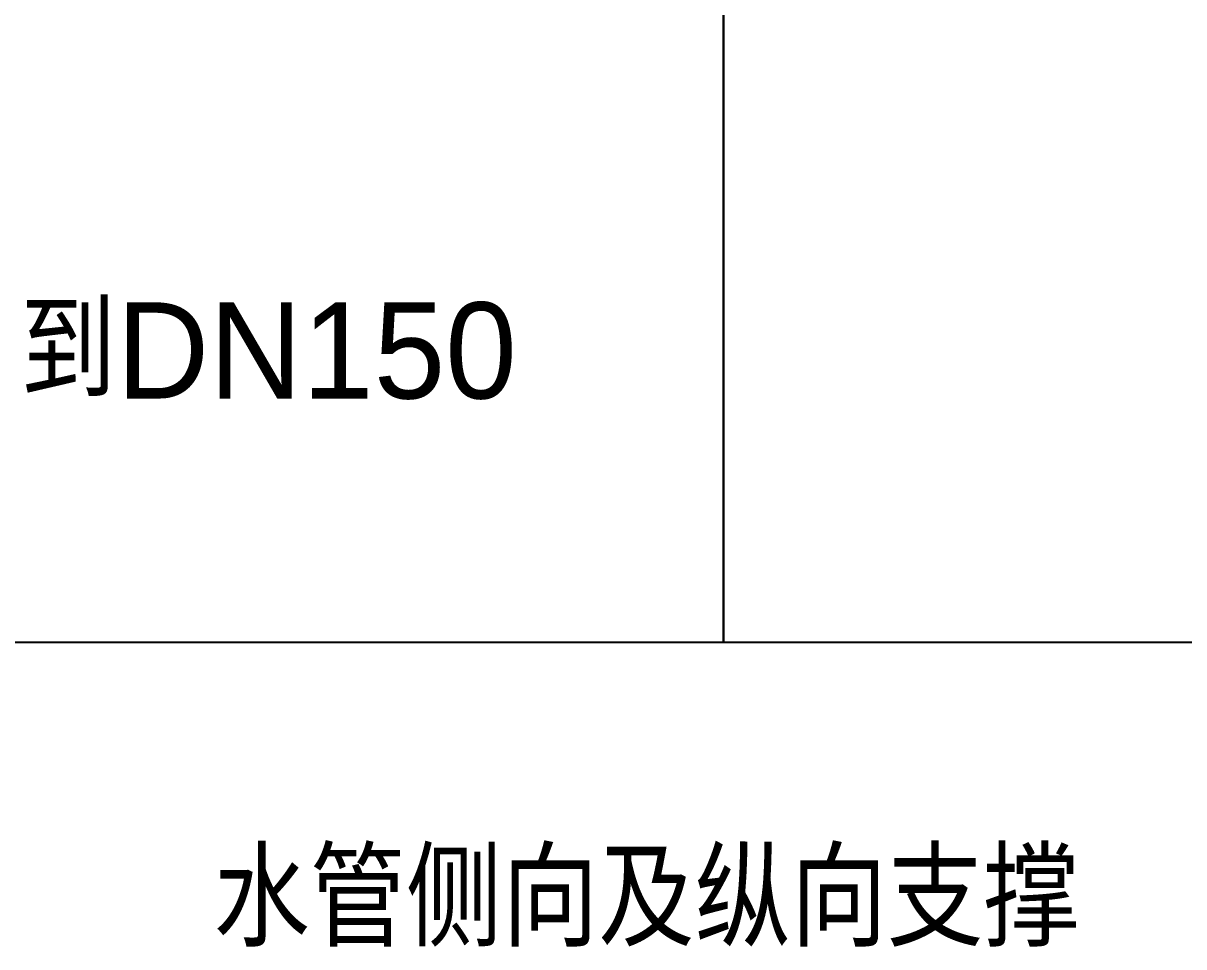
# Model space of a CAD drawing. Extents: x 27938 to 1507990, y 110129 to 923079.
# Drawn here: x 454605 to 461842, y 370380 to 376141 of the extents above; entities that cross this region are included whole.
import ezdxf

# ---------------------------------------------------------------- set-up
doc = ezdxf.new("R2010")
doc.units = 0
doc.header["$LTSCALE"] = 1000
doc.header["$MEASUREMENT"] = 0
doc.layers.add('BZ', color=2, linetype='Continuous')
doc.styles.add('中西文等高字体', font='HZTXT_E.shx', dxfattribs={"width": 0.7, "height": 4, "bigfont": 'hztxt.shx'})

msp = doc.modelspace()

# ---------------------------------------------------------------- linework, layer by layer
at = {"color": 7}
msp.add_line((470376.4, 372277.4), (446298.8, 372281.4), dxfattribs=at)
for points in [[(446294.6, 387132.7), (458971.8, 387132.7), (458971.8, 372277.4), (446294.6, 372277.4)], [(458971.8, 387132.7), (474110.2, 387132.7), (474110.2, 372277.4), (458971.8, 372277.4)]]:
    msp.add_lwpolyline(points, close=True)

# ---------------------------------------------------------------- texts
at = {"layer": 'BZ', "color": 7, "style": '中西文等高字体'}
for s, p in [('管径从DN65到DN150', (450734.1, 373799.9)), ('水管侧向及纵向支撑', (455791.4, 370380.6))]:
    msp.add_text(s, height=600, dxfattribs=at).set_placement(p)

doc.saveas('drawing.dxf')
